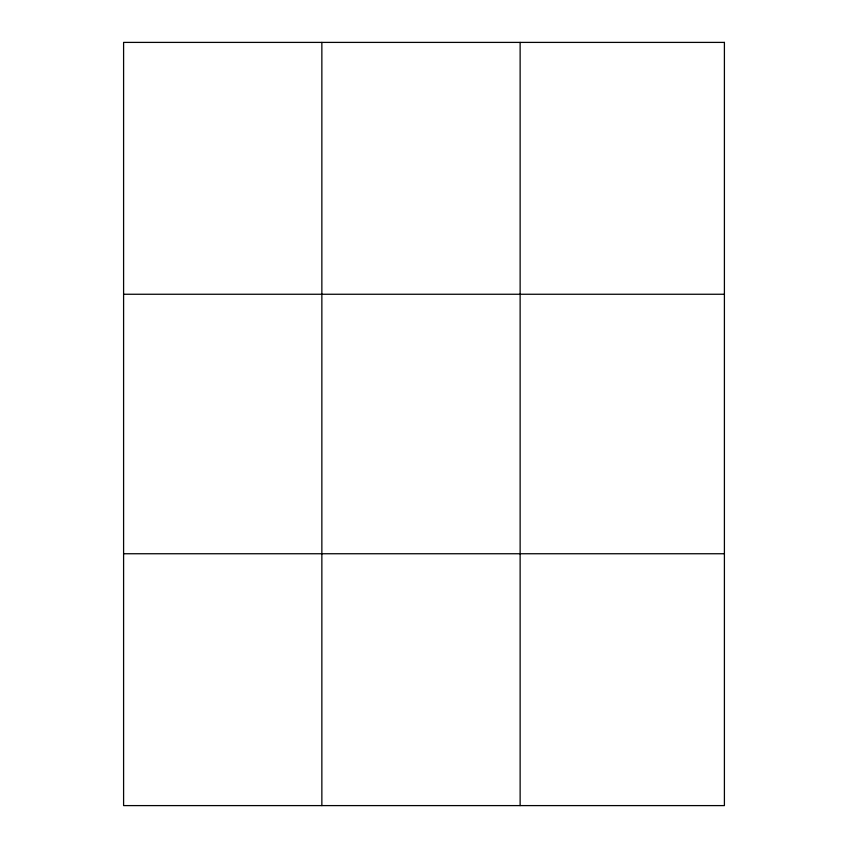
<?xml version="1.0" encoding="UTF-8"?>
<svg xmlns="http://www.w3.org/2000/svg" width="848" height="848" viewBox="0 0 848 848"><rect width="100%" height="100%" fill="white"/><g stroke="black" fill="none" stroke-linecap="round" stroke-linejoin="round"><path stroke-width="1.27" d="M321.858 805.6L321.858 42.4M520.131 805.6L520.131 42.4M123.596 294.256L724.404 294.256M123.596 553.744L724.404 553.744M724.404 42.4L724.404 805.6L123.596 805.6L123.596 42.4L724.404 42.4"/></g></svg>
